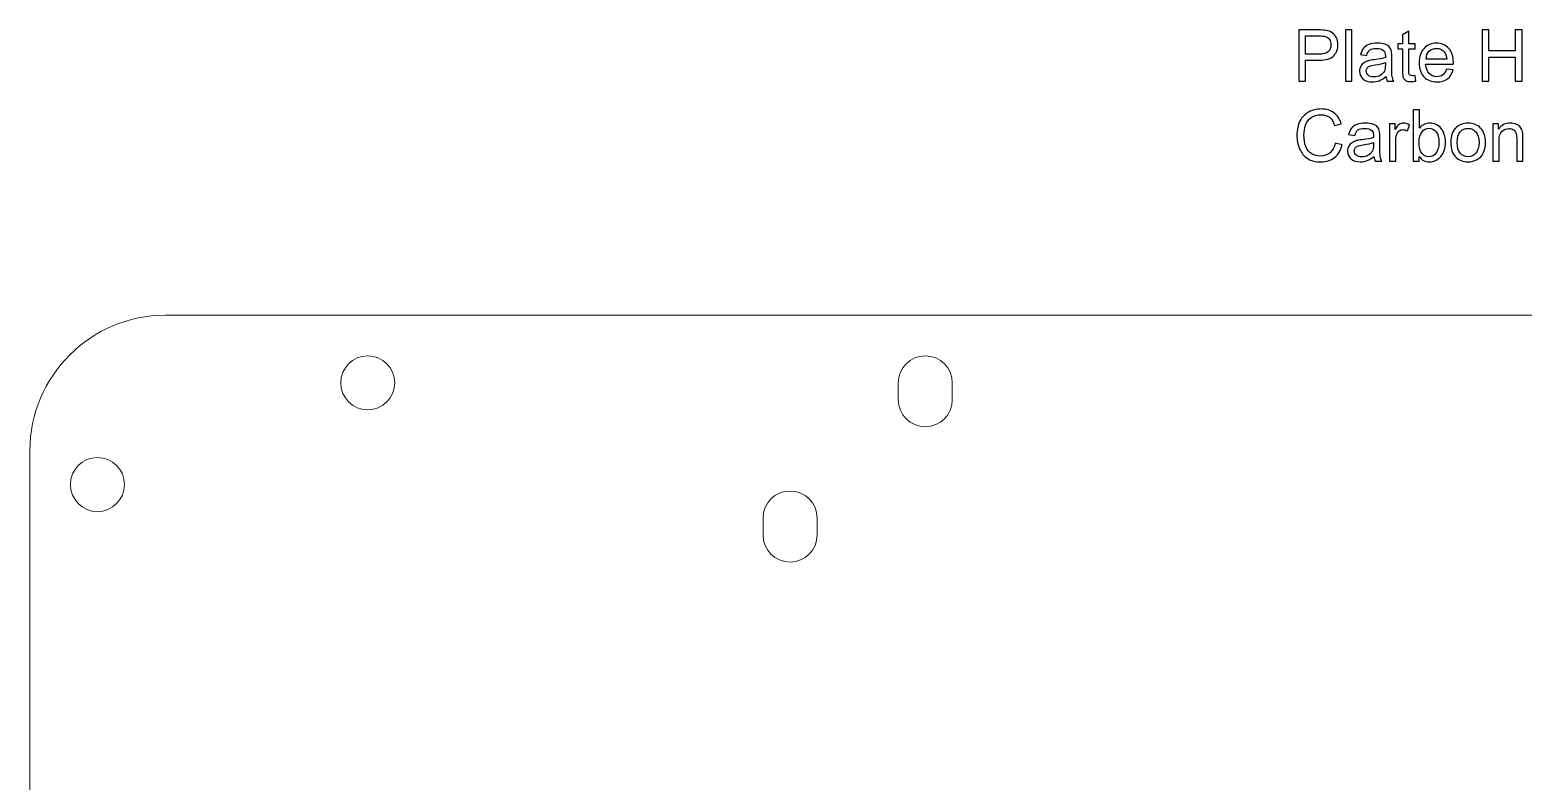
# Model space of a CAD drawing. Header units: millimetres. Extents: x -182 to 182, y -145 to 145.
# Drawn here: x 1.7 to 90.1, y -25 to 19.5 of the extents above; entities that cross this region are included whole.
import ezdxf

# ---------------------------------------------------------------- set-up
doc = ezdxf.new("R2010")
doc.units = ezdxf.units.MM
doc.header["$MEASUREMENT"] = 0
doc.layers.add('layer 1', color=7, linetype='Continuous')

msp = doc.modelspace()

# ---------------------------------------------------------------- linework, layer by layer
at = {"layer": 'layer 1', "color": 242}
for points, knots in [([(76.8015, 16.4224), (76.8015, 16.4224), (76.8015, 19.4534), (76.8015, 19.4534), (76.8015, 19.4534), (76.8015, 19.4534), (77.9459, 19.4534), (77.9459, 19.4534), (77.9459, 19.4534), (78.1469, 19.4534), (78.3008, 19.4436), (78.4073, 19.4245), (78.4073, 19.4245), (78.5562, 19.3998), (78.681, 19.3525), (78.7819, 19.2834), (78.7819, 19.2834), (78.8828, 19.2136), (78.964, 19.1162), (79.0254, 18.9913), (79.0254, 18.9913), (79.0867, 18.8664), (79.1171, 18.7288), (79.1171, 18.5786), (79.1171, 18.5786), (79.1171, 18.3217), (79.0352, 18.1037), (78.8708, 17.9259), (78.8708, 17.9259), (78.7072, 17.7474), (78.4101, 17.6585), (77.9811, 17.6585), (77.9811, 17.6585), (77.9811, 17.6585), (77.2036, 17.6585), (77.2036, 17.6585), (77.2036, 17.6585), (77.2036, 17.6585), (77.2036, 16.4224), (77.2036, 16.4224), (77.2036, 16.4224), (77.2036, 16.4224), (76.8015, 16.4224), (76.8015, 16.4224)], [0, 0, 0, 0, 0.0833333, 0.0833333, 0.0833333, 0.0833333, 0.1666667, 0.1666667, 0.1666667, 0.1666667, 0.25, 0.25, 0.25, 0.25, 0.3333333, 0.3333333, 0.3333333, 0.3333333, 0.4166667, 0.4166667, 0.4166667, 0.4166667, 0.5, 0.5, 0.5, 0.5, 0.5833333, 0.5833333, 0.5833333, 0.5833333, 0.6666667, 0.6666667, 0.6666667, 0.6666667, 0.75, 0.75, 0.75, 0.75, 0.8333333, 0.8333333, 0.8333333, 0.8333333, 1, 1, 1, 1]), ([(79.57, 16.4224), (79.57, 16.4224), (79.57, 19.4534), (79.57, 19.4534), (79.57, 19.4534), (79.57, 19.4534), (79.9426, 19.4534), (79.9426, 19.4534), (79.9426, 19.4534), (79.9426, 19.4534), (79.9426, 16.4224), (79.9426, 16.4224), (79.9426, 16.4224), (79.9426, 16.4224), (79.57, 16.4224), (79.57, 16.4224)], [0, 0, 0, 0, 0.2, 0.2, 0.2, 0.2, 0.4, 0.4, 0.4, 0.4, 0.6, 0.6, 0.6, 0.6, 1, 1, 1, 1]), ([(87.6437, 16.4224), (87.6437, 16.4224), (87.6437, 19.4534), (87.6437, 19.4534), (87.6437, 19.4534), (87.6437, 19.4534), (88.0459, 19.4534), (88.0459, 19.4534), (88.0459, 19.4534), (88.0459, 19.4534), (88.0459, 18.2046), (88.0459, 18.2046), (88.0459, 18.2046), (88.0459, 18.2046), (89.6122, 18.2046), (89.6122, 18.2046), (89.6122, 18.2046), (89.6122, 18.2046), (89.6122, 19.4534), (89.6122, 19.4534), (89.6122, 19.4534), (89.6122, 19.4534), (90.0143, 19.4534), (90.0143, 19.4534), (90.0143, 19.4534), (90.0143, 19.4534), (90.0143, 16.4224), (90.0143, 16.4224), (90.0143, 16.4224), (90.0143, 16.4224), (89.6122, 16.4224), (89.6122, 16.4224), (89.6122, 16.4224), (89.6122, 16.4224), (89.6122, 17.849), (89.6122, 17.849), (89.6122, 17.849), (89.6122, 17.849), (88.0459, 17.849), (88.0459, 17.849), (88.0459, 17.849), (88.0459, 17.849), (88.0459, 16.4224), (88.0459, 16.4224), (88.0459, 16.4224), (88.0459, 16.4224), (87.6437, 16.4224), (87.6437, 16.4224)], [0, 0, 0, 0, 0.0769231, 0.0769231, 0.0769231, 0.0769231, 0.1538462, 0.1538462, 0.1538462, 0.1538462, 0.2307692, 0.2307692, 0.2307692, 0.2307692, 0.3076923, 0.3076923, 0.3076923, 0.3076923, 0.3846154, 0.3846154, 0.3846154, 0.3846154, 0.4615385, 0.4615385, 0.4615385, 0.4615385, 0.5384615, 0.5384615, 0.5384615, 0.5384615, 0.6153846, 0.6153846, 0.6153846, 0.6153846, 0.6923077, 0.6923077, 0.6923077, 0.6923077, 0.7692308, 0.7692308, 0.7692308, 0.7692308, 0.8461538, 0.8461538, 0.8461538, 0.8461538, 1, 1, 1, 1]), ([(77.2036, 18.0141), (77.2036, 18.0141), (77.9868, 18.0141), (77.9868, 18.0141), (77.9868, 18.0141), (78.2464, 18.0141), (78.4299, 18.0621), (78.5392, 18.1588), (78.5392, 18.1588), (78.6479, 18.2554), (78.7022, 18.3909), (78.7022, 18.5666), (78.7022, 18.5666), (78.7022, 18.6929), (78.6705, 18.8015), (78.6063, 18.8918), (78.6063, 18.8918), (78.5421, 18.9821), (78.4574, 19.0421), (78.353, 19.071), (78.353, 19.071), (78.2852, 19.0887), (78.1604, 19.0978), (77.979, 19.0978), (77.979, 19.0978), (77.979, 19.0978), (77.2036, 19.0978), (77.2036, 19.0978), (77.2036, 19.0978), (77.2036, 19.0978), (77.2036, 18.0141), (77.2036, 18.0141)], [0, 0, 0, 0, 0.1111111, 0.1111111, 0.1111111, 0.1111111, 0.2222222, 0.2222222, 0.2222222, 0.2222222, 0.3333333, 0.3333333, 0.3333333, 0.3333333, 0.4444444, 0.4444444, 0.4444444, 0.4444444, 0.5555556, 0.5555556, 0.5555556, 0.5555556, 0.6666667, 0.6666667, 0.6666667, 0.6666667, 0.7777778, 0.7777778, 0.7777778, 0.7777778, 1, 1, 1, 1]), ([(81.9541, 16.6976), (81.8158, 16.5797), (81.6824, 16.4972), (81.5547, 16.4485), (81.5547, 16.4485), (81.427, 16.3998), (81.2902, 16.3758), (81.1434, 16.3758), (81.1434, 16.3758), (80.9021, 16.3758), (80.7166, 16.4344), (80.5867, 16.5522), (80.5867, 16.5522), (80.4569, 16.6693), (80.392, 16.8196), (80.392, 17.0024), (80.392, 17.0024), (80.392, 17.1096), (80.4167, 17.2077), (80.4654, 17.2966), (80.4654, 17.2966), (80.5148, 17.3855), (80.579, 17.456), (80.658, 17.5097), (80.658, 17.5097), (80.7377, 17.5633), (80.8266, 17.6042), (80.9261, 17.6317), (80.9261, 17.6317), (80.9995, 17.6508), (81.1102, 17.6691), (81.2577, 17.6875), (81.2577, 17.6875), (81.5583, 17.7227), (81.7805, 17.7658), (81.9223, 17.8152), (81.9223, 17.8152), (81.9237, 17.866), (81.9245, 17.8984), (81.9245, 17.9118), (81.9245, 17.9118), (81.9245, 18.0628), (81.8892, 18.1693), (81.8186, 18.2314), (81.8186, 18.2314), (81.7234, 18.3154), (81.5816, 18.357), (81.3939, 18.357), (81.3939, 18.357), (81.2182, 18.357), (81.0884, 18.326), (81.0051, 18.2646), (81.0051, 18.2646), (80.9212, 18.2032), (80.8598, 18.0946), (80.8196, 17.9379), (80.8196, 17.9379), (80.8196, 17.9379), (80.4555, 17.9887), (80.4555, 17.9887), (80.4555, 17.9887), (80.4887, 18.1446), (80.543, 18.2709), (80.6192, 18.3669), (80.6192, 18.3669), (80.6954, 18.4629), (80.8055, 18.5362), (80.9494, 18.5884), (80.9494, 18.5884), (81.0926, 18.6399), (81.2598, 18.666), (81.4489, 18.666), (81.4489, 18.666), (81.6366, 18.666), (81.7897, 18.6442), (81.9075, 18.5997), (81.9075, 18.5997), (82.0246, 18.5553), (82.1114, 18.5002), (82.1665, 18.4332), (82.1665, 18.4332), (82.2215, 18.3662), (82.2603, 18.2815), (82.2829, 18.1792), (82.2829, 18.1792), (82.2949, 18.1157), (82.3012, 18.0014), (82.3012, 17.837), (82.3012, 17.837), (82.3012, 17.837), (82.3012, 17.3431), (82.3012, 17.3431), (82.3012, 17.3431), (82.3012, 16.9981), (82.309, 16.7801), (82.3245, 16.6877), (82.3245, 16.6877), (82.3393, 16.5953), (82.3704, 16.5071), (82.4155, 16.4224), (82.4155, 16.4224), (82.4155, 16.4224), (82.0261, 16.4224), (82.0261, 16.4224), (82.0261, 16.4224), (81.9887, 16.5007), (81.9647, 16.5924), (81.9541, 16.6976)], [0, 0, 0, 0, 0.0357143, 0.0357143, 0.0357143, 0.0357143, 0.0714286, 0.0714286, 0.0714286, 0.0714286, 0.1071429, 0.1071429, 0.1071429, 0.1071429, 0.1428571, 0.1428571, 0.1428571, 0.1428571, 0.1785714, 0.1785714, 0.1785714, 0.1785714, 0.2142857, 0.2142857, 0.2142857, 0.2142857, 0.25, 0.25, 0.25, 0.25, 0.2857143, 0.2857143, 0.2857143, 0.2857143, 0.3214286, 0.3214286, 0.3214286, 0.3214286, 0.3571429, 0.3571429, 0.3571429, 0.3571429, 0.3928571, 0.3928571, 0.3928571, 0.3928571, 0.4285714, 0.4285714, 0.4285714, 0.4285714, 0.4642857, 0.4642857, 0.4642857, 0.4642857, 0.5, 0.5, 0.5, 0.5, 0.5357143, 0.5357143, 0.5357143, 0.5357143, 0.5714286, 0.5714286, 0.5714286, 0.5714286, 0.6071429, 0.6071429, 0.6071429, 0.6071429, 0.6428571, 0.6428571, 0.6428571, 0.6428571, 0.6785714, 0.6785714, 0.6785714, 0.6785714, 0.7142857, 0.7142857, 0.7142857, 0.7142857, 0.75, 0.75, 0.75, 0.75, 0.7857143, 0.7857143, 0.7857143, 0.7857143, 0.8214286, 0.8214286, 0.8214286, 0.8214286, 0.8571429, 0.8571429, 0.8571429, 0.8571429, 0.8928571, 0.8928571, 0.8928571, 0.8928571, 0.9285714, 0.9285714, 0.9285714, 0.9285714, 1, 1, 1, 1]), ([(83.682, 16.7547), (83.682, 16.7547), (83.7328, 16.4259), (83.7328, 16.4259), (83.7328, 16.4259), (83.6283, 16.4041), (83.5345, 16.3928), (83.4527, 16.3928), (83.4527, 16.3928), (83.3179, 16.3928), (83.2135, 16.4139), (83.1387, 16.457), (83.1387, 16.457), (83.0646, 16.5), (83.0124, 16.5557), (82.9821, 16.6256), (82.9821, 16.6256), (82.9517, 16.6954), (82.9369, 16.8422), (82.9369, 17.0659), (82.9369, 17.0659), (82.9369, 17.0659), (82.9369, 18.3316), (82.9369, 18.3316), (82.9369, 18.3316), (82.9369, 18.3316), (82.6617, 18.3316), (82.6617, 18.3316), (82.6617, 18.3316), (82.6617, 18.3316), (82.6617, 18.6195), (82.6617, 18.6195), (82.6617, 18.6195), (82.6617, 18.6195), (82.9369, 18.6195), (82.9369, 18.6195), (82.9369, 18.6195), (82.9369, 18.6195), (82.9369, 19.1628), (82.9369, 19.1628), (82.9369, 19.1628), (82.9369, 19.1628), (83.3094, 19.3864), (83.3094, 19.3864), (83.3094, 19.3864), (83.3094, 19.3864), (83.3094, 18.6195), (83.3094, 18.6195), (83.3094, 18.6195), (83.3094, 18.6195), (83.682, 18.6195), (83.682, 18.6195), (83.682, 18.6195), (83.682, 18.6195), (83.682, 18.3316), (83.682, 18.3316), (83.682, 18.3316), (83.682, 18.3316), (83.3094, 18.3316), (83.3094, 18.3316), (83.3094, 18.3316), (83.3094, 18.3316), (83.3094, 17.0447), (83.3094, 17.0447), (83.3094, 17.0447), (83.3094, 16.9382), (83.3158, 16.8697), (83.3292, 16.8394), (83.3292, 16.8394), (83.3419, 16.809), (83.363, 16.7851), (83.3927, 16.7667), (83.3927, 16.7667), (83.4223, 16.7491), (83.4646, 16.7399), (83.5197, 16.7399), (83.5197, 16.7399), (83.5606, 16.7399), (83.6149, 16.7448), (83.682, 16.7547)], [0, 0, 0, 0, 0.047619, 0.047619, 0.047619, 0.047619, 0.0952381, 0.0952381, 0.0952381, 0.0952381, 0.1428571, 0.1428571, 0.1428571, 0.1428571, 0.1904762, 0.1904762, 0.1904762, 0.1904762, 0.2380952, 0.2380952, 0.2380952, 0.2380952, 0.2857143, 0.2857143, 0.2857143, 0.2857143, 0.3333333, 0.3333333, 0.3333333, 0.3333333, 0.3809524, 0.3809524, 0.3809524, 0.3809524, 0.4285714, 0.4285714, 0.4285714, 0.4285714, 0.4761905, 0.4761905, 0.4761905, 0.4761905, 0.5238095, 0.5238095, 0.5238095, 0.5238095, 0.5714286, 0.5714286, 0.5714286, 0.5714286, 0.6190476, 0.6190476, 0.6190476, 0.6190476, 0.6666667, 0.6666667, 0.6666667, 0.6666667, 0.7142857, 0.7142857, 0.7142857, 0.7142857, 0.7619048, 0.7619048, 0.7619048, 0.7619048, 0.8095238, 0.8095238, 0.8095238, 0.8095238, 0.8571429, 0.8571429, 0.8571429, 0.8571429, 0.9047619, 0.9047619, 0.9047619, 0.9047619, 1, 1, 1, 1]), ([(85.5482, 17.1336), (85.5482, 17.1336), (85.9334, 17.0828), (85.9334, 17.0828), (85.9334, 17.0828), (85.8734, 16.8591), (85.7613, 16.6849), (85.5976, 16.5614), (85.5976, 16.5614), (85.4339, 16.4379), (85.225, 16.3758), (84.9703, 16.3758), (84.9703, 16.3758), (84.65, 16.3758), (84.396, 16.4746), (84.2083, 16.6722), (84.2083, 16.6722), (84.0207, 16.869), (83.9268, 17.1463), (83.9268, 17.5026), (83.9268, 17.5026), (83.9268, 17.8709), (84.0214, 18.1573), (84.2112, 18.3605), (84.2112, 18.3605), (84.401, 18.5644), (84.6472, 18.666), (84.9499, 18.666), (84.9499, 18.666), (85.2427, 18.666), (85.4819, 18.5666), (85.6674, 18.3669), (85.6674, 18.3669), (85.853, 18.1672), (85.9461, 17.8864), (85.9461, 17.5245), (85.9461, 17.5245), (85.9461, 17.5026), (85.9454, 17.4694), (85.944, 17.4257), (85.944, 17.4257), (85.944, 17.4257), (84.3078, 17.4257), (84.3078, 17.4257), (84.3078, 17.4257), (84.3219, 17.1851), (84.3897, 17.0002), (84.5124, 16.8725), (84.5124, 16.8725), (84.6345, 16.7448), (84.7876, 16.6806), (84.9703, 16.6806), (84.9703, 16.6806), (85.1065, 16.6806), (85.2229, 16.7166), (85.3189, 16.7886), (85.3189, 16.7886), (85.4155, 16.8605), (85.4917, 16.9756), (85.5482, 17.1336)], [0, 0, 0, 0, 0.0625, 0.0625, 0.0625, 0.0625, 0.125, 0.125, 0.125, 0.125, 0.1875, 0.1875, 0.1875, 0.1875, 0.25, 0.25, 0.25, 0.25, 0.3125, 0.3125, 0.3125, 0.3125, 0.375, 0.375, 0.375, 0.375, 0.4375, 0.4375, 0.4375, 0.4375, 0.5, 0.5, 0.5, 0.5, 0.5625, 0.5625, 0.5625, 0.5625, 0.625, 0.625, 0.625, 0.625, 0.6875, 0.6875, 0.6875, 0.6875, 0.75, 0.75, 0.75, 0.75, 0.8125, 0.8125, 0.8125, 0.8125, 0.875, 0.875, 0.875, 0.875, 1, 1, 1, 1]), ([(84.329, 17.7305), (84.329, 17.7305), (85.5524, 17.7305), (85.5524, 17.7305), (85.5524, 17.7305), (85.5362, 17.9153), (85.4889, 18.0536), (85.412, 18.1461), (85.412, 18.1461), (85.2942, 18.2893), (85.1404, 18.3613), (84.952, 18.3613), (84.952, 18.3613), (84.7813, 18.3613), (84.638, 18.3041), (84.5216, 18.1898), (84.5216, 18.1898), (84.4059, 18.0755), (84.3417, 17.9224), (84.329, 17.7305)], [0, 0, 0, 0, 0.1666667, 0.1666667, 0.1666667, 0.1666667, 0.3333333, 0.3333333, 0.3333333, 0.3333333, 0.5, 0.5, 0.5, 0.5, 0.6666667, 0.6666667, 0.6666667, 0.6666667, 1, 1, 1, 1]), ([(81.9245, 17.5231), (81.789, 17.468), (81.5858, 17.4215), (81.3149, 17.3834), (81.3149, 17.3834), (81.161, 17.3615), (81.0524, 17.3368), (80.9889, 17.3093), (80.9889, 17.3093), (80.9254, 17.2818), (80.8767, 17.2415), (80.8421, 17.1893), (80.8421, 17.1893), (80.8076, 17.1364), (80.7899, 17.0779), (80.7899, 17.0129), (80.7899, 17.0129), (80.7899, 16.9149), (80.8273, 16.8323), (80.9028, 16.7667), (80.9028, 16.7667), (80.9783, 16.7011), (81.0884, 16.6679), (81.233, 16.6679), (81.233, 16.6679), (81.3762, 16.6679), (81.5039, 16.699), (81.6161, 16.7618), (81.6161, 16.7618), (81.7276, 16.8239), (81.8102, 16.9092), (81.8624, 17.0172), (81.8624, 17.0172), (81.9026, 17.1011), (81.9223, 17.2246), (81.9223, 17.3876), (81.9223, 17.3876), (81.9223, 17.3876), (81.9245, 17.5231), (81.9245, 17.5231)], [0, 0, 0, 0, 0.0909091, 0.0909091, 0.0909091, 0.0909091, 0.1818182, 0.1818182, 0.1818182, 0.1818182, 0.2727273, 0.2727273, 0.2727273, 0.2727273, 0.3636364, 0.3636364, 0.3636364, 0.3636364, 0.4545455, 0.4545455, 0.4545455, 0.4545455, 0.5454545, 0.5454545, 0.5454545, 0.5454545, 0.6363636, 0.6363636, 0.6363636, 0.6363636, 0.7272727, 0.7272727, 0.7272727, 0.7272727, 0.8181818, 0.8181818, 0.8181818, 0.8181818, 1, 1, 1, 1]), ([(78.9604, 12.7564), (78.9604, 12.7564), (79.3626, 12.6548), (79.3626, 12.6548), (79.3626, 12.6548), (79.2787, 12.3253), (79.1277, 12.0748), (78.9096, 11.9019), (78.9096, 11.9019), (78.6916, 11.7291), (78.4249, 11.6423), (78.1096, 11.6423), (78.1096, 11.6423), (77.7836, 11.6423), (77.5183, 11.7086), (77.3137, 11.842), (77.3137, 11.842), (77.1091, 11.9746), (76.9539, 12.1672), (76.8473, 12.4191), (76.8473, 12.4191), (76.7408, 12.6717), (76.6872, 12.9419), (76.6872, 13.2312), (76.6872, 13.2312), (76.6872, 13.5466), (76.7471, 13.8217), (76.8678, 14.0567), (76.8678, 14.0567), (76.9884, 14.2916), (77.1599, 14.4701), (77.3821, 14.5922), (77.3821, 14.5922), (77.6044, 14.7143), (77.8492, 14.7749), (78.1159, 14.7749), (78.1159, 14.7749), (78.4193, 14.7749), (78.674, 14.698), (78.88, 14.5435), (78.88, 14.5435), (79.0867, 14.389), (79.2307, 14.1724), (79.3118, 13.893), (79.3118, 13.893), (79.3118, 13.893), (78.9181, 13.7999), (78.9181, 13.7999), (78.9181, 13.7999), (78.8483, 14.02), (78.746, 14.1809), (78.6126, 14.2811), (78.6126, 14.2811), (78.4793, 14.382), (78.3113, 14.432), (78.1088, 14.432), (78.1088, 14.432), (77.8767, 14.432), (77.682, 14.3763), (77.5261, 14.2648), (77.5261, 14.2648), (77.3701, 14.1534), (77.2601, 14.0031), (77.1973, 13.8154), (77.1973, 13.8154), (77.1338, 13.627), (77.102, 13.433), (77.102, 13.2333), (77.102, 13.2333), (77.102, 12.9758), (77.1394, 12.7507), (77.2142, 12.5588), (77.2142, 12.5588), (77.289, 12.3662), (77.4054, 12.223), (77.5635, 12.1277), (77.5635, 12.1277), (77.7215, 12.0325), (77.8922, 11.9852), (78.0764, 11.9852), (78.0764, 11.9852), (78.3008, 11.9852), (78.4898, 12.0501), (78.6451, 12.1792), (78.6451, 12.1792), (78.8003, 12.309), (78.9054, 12.501), (78.9604, 12.7564)], [0, 0, 0, 0, 0.0434783, 0.0434783, 0.0434783, 0.0434783, 0.0869565, 0.0869565, 0.0869565, 0.0869565, 0.1304348, 0.1304348, 0.1304348, 0.1304348, 0.173913, 0.173913, 0.173913, 0.173913, 0.2173913, 0.2173913, 0.2173913, 0.2173913, 0.2608696, 0.2608696, 0.2608696, 0.2608696, 0.3043478, 0.3043478, 0.3043478, 0.3043478, 0.3478261, 0.3478261, 0.3478261, 0.3478261, 0.3913043, 0.3913043, 0.3913043, 0.3913043, 0.4347826, 0.4347826, 0.4347826, 0.4347826, 0.4782609, 0.4782609, 0.4782609, 0.4782609, 0.5217391, 0.5217391, 0.5217391, 0.5217391, 0.5652174, 0.5652174, 0.5652174, 0.5652174, 0.6086957, 0.6086957, 0.6086957, 0.6086957, 0.6521739, 0.6521739, 0.6521739, 0.6521739, 0.6956522, 0.6956522, 0.6956522, 0.6956522, 0.7391304, 0.7391304, 0.7391304, 0.7391304, 0.7826087, 0.7826087, 0.7826087, 0.7826087, 0.826087, 0.826087, 0.826087, 0.826087, 0.8695652, 0.8695652, 0.8695652, 0.8695652, 0.9130435, 0.9130435, 0.9130435, 0.9130435, 1, 1, 1, 1]), ([(83.919, 11.6931), (83.919, 11.6931), (83.5719, 11.6931), (83.5719, 11.6931), (83.5719, 11.6931), (83.5719, 11.6931), (83.5719, 14.7241), (83.5719, 14.7241), (83.5719, 14.7241), (83.5719, 14.7241), (83.9444, 14.7241), (83.9444, 14.7241), (83.9444, 14.7241), (83.9444, 14.7241), (83.9444, 13.6425), (83.9444, 13.6425), (83.9444, 13.6425), (84.1017, 13.8387), (84.3021, 13.9367), (84.5462, 13.9367), (84.5462, 13.9367), (84.681, 13.9367), (84.8094, 13.9099), (84.93, 13.8556), (84.93, 13.8556), (85.0507, 13.8013), (85.1495, 13.7244), (85.2278, 13.6263), (85.2278, 13.6263), (85.3054, 13.5275), (85.3668, 13.409), (85.4105, 13.27), (85.4105, 13.27), (85.455, 13.1317), (85.4768, 12.9828), (85.4768, 12.8248), (85.4768, 12.8248), (85.4768, 12.4494), (85.3837, 12.1588), (85.1982, 11.9542), (85.1982, 11.9542), (85.0119, 11.7488), (84.7889, 11.6465), (84.5286, 11.6465), (84.5286, 11.6465), (84.2697, 11.6465), (84.0665, 11.7545), (83.919, 11.9697), (83.919, 11.9697), (83.919, 11.9697), (83.919, 11.6931), (83.919, 11.6931)], [0, 0, 0, 0, 0.0714286, 0.0714286, 0.0714286, 0.0714286, 0.1428571, 0.1428571, 0.1428571, 0.1428571, 0.2142857, 0.2142857, 0.2142857, 0.2142857, 0.2857143, 0.2857143, 0.2857143, 0.2857143, 0.3571429, 0.3571429, 0.3571429, 0.3571429, 0.4285714, 0.4285714, 0.4285714, 0.4285714, 0.5, 0.5, 0.5, 0.5, 0.5714286, 0.5714286, 0.5714286, 0.5714286, 0.6428571, 0.6428571, 0.6428571, 0.6428571, 0.7142857, 0.7142857, 0.7142857, 0.7142857, 0.7857143, 0.7857143, 0.7857143, 0.7857143, 0.8571429, 0.8571429, 0.8571429, 0.8571429, 1, 1, 1, 1]), ([(81.2471, 11.9683), (81.1088, 11.8504), (80.9754, 11.7679), (80.8477, 11.7192), (80.8477, 11.7192), (80.72, 11.6705), (80.5832, 11.6465), (80.4364, 11.6465), (80.4364, 11.6465), (80.1951, 11.6465), (80.0096, 11.7051), (79.8797, 11.8229), (79.8797, 11.8229), (79.7499, 11.94), (79.685, 12.0903), (79.685, 12.2731), (79.685, 12.2731), (79.685, 12.3803), (79.7097, 12.4784), (79.7584, 12.5673), (79.7584, 12.5673), (79.8078, 12.6562), (79.872, 12.7267), (79.951, 12.7804), (79.951, 12.7804), (80.0307, 12.834), (80.1196, 12.8749), (80.2191, 12.9024), (80.2191, 12.9024), (80.2925, 12.9215), (80.4032, 12.9398), (80.5507, 12.9582), (80.5507, 12.9582), (80.8513, 12.9934), (81.0735, 13.0365), (81.2153, 13.0859), (81.2153, 13.0859), (81.2167, 13.1367), (81.2175, 13.1691), (81.2175, 13.1825), (81.2175, 13.1825), (81.2175, 13.3335), (81.1822, 13.44), (81.1116, 13.5021), (81.1116, 13.5021), (81.0164, 13.5861), (80.8746, 13.6277), (80.6869, 13.6277), (80.6869, 13.6277), (80.5112, 13.6277), (80.3814, 13.5967), (80.2981, 13.5353), (80.2981, 13.5353), (80.2142, 13.4739), (80.1528, 13.3653), (80.1126, 13.2086), (80.1126, 13.2086), (80.1126, 13.2086), (79.7485, 13.2594), (79.7485, 13.2594), (79.7485, 13.2594), (79.7817, 13.4153), (79.836, 13.5416), (79.9122, 13.6376), (79.9122, 13.6376), (79.9884, 13.7336), (80.0985, 13.8069), (80.2424, 13.8591), (80.2424, 13.8591), (80.3856, 13.9106), (80.5528, 13.9367), (80.7419, 13.9367), (80.7419, 13.9367), (80.9296, 13.9367), (81.0827, 13.9149), (81.2005, 13.8704), (81.2005, 13.8704), (81.3176, 13.826), (81.4044, 13.7709), (81.4595, 13.7039), (81.4595, 13.7039), (81.5145, 13.6369), (81.5533, 13.5522), (81.5759, 13.4499), (81.5759, 13.4499), (81.5879, 13.3864), (81.5942, 13.2721), (81.5942, 13.1077), (81.5942, 13.1077), (81.5942, 13.1077), (81.5942, 12.6138), (81.5942, 12.6138), (81.5942, 12.6138), (81.5942, 12.2688), (81.602, 12.0508), (81.6175, 11.9584), (81.6175, 11.9584), (81.6323, 11.866), (81.6634, 11.7778), (81.7085, 11.6931), (81.7085, 11.6931), (81.7085, 11.6931), (81.3191, 11.6931), (81.3191, 11.6931), (81.3191, 11.6931), (81.2817, 11.7714), (81.2577, 11.8631), (81.2471, 11.9683)], [0, 0, 0, 0, 0.0357143, 0.0357143, 0.0357143, 0.0357143, 0.0714286, 0.0714286, 0.0714286, 0.0714286, 0.1071429, 0.1071429, 0.1071429, 0.1071429, 0.1428571, 0.1428571, 0.1428571, 0.1428571, 0.1785714, 0.1785714, 0.1785714, 0.1785714, 0.2142857, 0.2142857, 0.2142857, 0.2142857, 0.25, 0.25, 0.25, 0.25, 0.2857143, 0.2857143, 0.2857143, 0.2857143, 0.3214286, 0.3214286, 0.3214286, 0.3214286, 0.3571429, 0.3571429, 0.3571429, 0.3571429, 0.3928571, 0.3928571, 0.3928571, 0.3928571, 0.4285714, 0.4285714, 0.4285714, 0.4285714, 0.4642857, 0.4642857, 0.4642857, 0.4642857, 0.5, 0.5, 0.5, 0.5, 0.5357143, 0.5357143, 0.5357143, 0.5357143, 0.5714286, 0.5714286, 0.5714286, 0.5714286, 0.6071429, 0.6071429, 0.6071429, 0.6071429, 0.6428571, 0.6428571, 0.6428571, 0.6428571, 0.6785714, 0.6785714, 0.6785714, 0.6785714, 0.7142857, 0.7142857, 0.7142857, 0.7142857, 0.75, 0.75, 0.75, 0.75, 0.7857143, 0.7857143, 0.7857143, 0.7857143, 0.8214286, 0.8214286, 0.8214286, 0.8214286, 0.8571429, 0.8571429, 0.8571429, 0.8571429, 0.8928571, 0.8928571, 0.8928571, 0.8928571, 0.9285714, 0.9285714, 0.9285714, 0.9285714, 1, 1, 1, 1]), ([(82.1622, 11.6931), (82.1622, 11.6931), (82.1622, 13.8902), (82.1622, 13.8902), (82.1622, 13.8902), (82.1622, 13.8902), (82.4966, 13.8902), (82.4966, 13.8902), (82.4966, 13.8902), (82.4966, 13.8902), (82.4966, 13.5536), (82.4966, 13.5536), (82.4966, 13.5536), (82.582, 13.7096), (82.661, 13.8126), (82.7337, 13.862), (82.7337, 13.862), (82.8063, 13.9121), (82.8861, 13.9367), (82.9728, 13.9367), (82.9728, 13.9367), (83.0984, 13.9367), (83.2261, 13.8972), (83.356, 13.8189), (83.356, 13.8189), (83.356, 13.8189), (83.2233, 13.4753), (83.2233, 13.4753), (83.2233, 13.4753), (83.133, 13.5261), (83.0427, 13.5515), (82.9524, 13.5515), (82.9524, 13.5515), (82.8712, 13.5515), (82.7986, 13.5268), (82.7344, 13.4781), (82.7344, 13.4781), (82.6702, 13.4295), (82.6243, 13.3617), (82.5968, 13.2749), (82.5968, 13.2749), (82.5552, 13.143), (82.5347, 12.9984), (82.5347, 12.841), (82.5347, 12.841), (82.5347, 12.841), (82.5347, 11.6931), (82.5347, 11.6931), (82.5347, 11.6931), (82.5347, 11.6931), (82.1622, 11.6931), (82.1622, 11.6931)], [0, 0, 0, 0, 0.0714286, 0.0714286, 0.0714286, 0.0714286, 0.1428571, 0.1428571, 0.1428571, 0.1428571, 0.2142857, 0.2142857, 0.2142857, 0.2142857, 0.2857143, 0.2857143, 0.2857143, 0.2857143, 0.3571429, 0.3571429, 0.3571429, 0.3571429, 0.4285714, 0.4285714, 0.4285714, 0.4285714, 0.5, 0.5, 0.5, 0.5, 0.5714286, 0.5714286, 0.5714286, 0.5714286, 0.6428571, 0.6428571, 0.6428571, 0.6428571, 0.7142857, 0.7142857, 0.7142857, 0.7142857, 0.7857143, 0.7857143, 0.7857143, 0.7857143, 0.8571429, 0.8571429, 0.8571429, 0.8571429, 1, 1, 1, 1]), ([(83.9148, 12.8079), (83.9148, 12.5454), (83.9507, 12.3556), (84.022, 12.2385), (84.022, 12.2385), (84.1391, 12.0473), (84.2972, 11.9513), (84.4968, 11.9513), (84.4968, 11.9513), (84.6598, 11.9513), (84.8002, 12.0219), (84.9181, 12.163), (84.9181, 12.163), (85.0366, 12.3041), (85.0959, 12.5144), (85.0959, 12.7938), (85.0959, 12.7938), (85.0959, 13.0802), (85.0394, 13.2912), (84.9258, 13.4273), (84.9258, 13.4273), (84.8122, 13.5635), (84.6746, 13.632), (84.5138, 13.632), (84.5138, 13.632), (84.3508, 13.632), (84.2104, 13.5614), (84.0926, 13.4203), (84.0926, 13.4203), (83.974, 13.2792), (83.9148, 13.0753), (83.9148, 12.8079)], [0, 0, 0, 0, 0.1111111, 0.1111111, 0.1111111, 0.1111111, 0.2222222, 0.2222222, 0.2222222, 0.2222222, 0.3333333, 0.3333333, 0.3333333, 0.3333333, 0.4444444, 0.4444444, 0.4444444, 0.4444444, 0.5555556, 0.5555556, 0.5555556, 0.5555556, 0.6666667, 0.6666667, 0.6666667, 0.6666667, 0.7777778, 0.7777778, 0.7777778, 0.7777778, 1, 1, 1, 1]), ([(85.7908, 12.7916), (85.7908, 13.1973), (85.9037, 13.4979), (86.1302, 13.6933), (86.1302, 13.6933), (86.3186, 13.8556), (86.5493, 13.9367), (86.8209, 13.9367), (86.8209, 13.9367), (87.1222, 13.9367), (87.3691, 13.838), (87.561, 13.6404), (87.561, 13.6404), (87.7522, 13.4436), (87.8482, 13.1705), (87.8482, 12.8227), (87.8482, 12.8227), (87.8482, 12.5405), (87.8058, 12.3189), (87.7212, 12.1574), (87.7212, 12.1574), (87.6365, 11.9958), (87.513, 11.8702), (87.3508, 11.7806), (87.3508, 11.7806), (87.1892, 11.691), (87.0121, 11.6465), (86.8209, 11.6465), (86.8209, 11.6465), (86.5133, 11.6465), (86.2649, 11.7446), (86.0751, 11.9415), (86.0751, 11.9415), (85.8853, 12.1383), (85.7908, 12.4219), (85.7908, 12.7916)], [0, 0, 0, 0, 0.1, 0.1, 0.1, 0.1, 0.2, 0.2, 0.2, 0.2, 0.3, 0.3, 0.3, 0.3, 0.4, 0.4, 0.4, 0.4, 0.5, 0.5, 0.5, 0.5, 0.6, 0.6, 0.6, 0.6, 0.7, 0.7, 0.7, 0.7, 0.8, 0.8, 0.8, 0.8, 1, 1, 1, 1]), ([(86.1718, 12.7909), (86.1718, 12.5101), (86.2332, 12.2999), (86.3559, 12.1609), (86.3559, 12.1609), (86.4794, 12.0212), (86.6339, 11.9513), (86.8209, 11.9513), (86.8209, 11.9513), (87.0058, 11.9513), (87.1596, 12.0212), (87.283, 12.1616), (87.283, 12.1616), (87.4058, 12.302), (87.4672, 12.5158), (87.4672, 12.8029), (87.4672, 12.8029), (87.4672, 13.0739), (87.4051, 13.2792), (87.2816, 13.4182), (87.2816, 13.4182), (87.1582, 13.5579), (87.0043, 13.6277), (86.8209, 13.6277), (86.8209, 13.6277), (86.6339, 13.6277), (86.4794, 13.5586), (86.3559, 13.4196), (86.3559, 13.4196), (86.2332, 13.2806), (86.1718, 13.071), (86.1718, 12.7909)], [0, 0, 0, 0, 0.1111111, 0.1111111, 0.1111111, 0.1111111, 0.2222222, 0.2222222, 0.2222222, 0.2222222, 0.3333333, 0.3333333, 0.3333333, 0.3333333, 0.4444444, 0.4444444, 0.4444444, 0.4444444, 0.5555556, 0.5555556, 0.5555556, 0.5555556, 0.6666667, 0.6666667, 0.6666667, 0.6666667, 0.7777778, 0.7777778, 0.7777778, 0.7777778, 1, 1, 1, 1]), ([(88.2849, 11.6931), (88.2849, 11.6931), (88.2849, 13.8902), (88.2849, 13.8902), (88.2849, 13.8902), (88.2849, 13.8902), (88.6193, 13.8902), (88.6193, 13.8902), (88.6193, 13.8902), (88.6193, 13.8902), (88.6193, 13.5783), (88.6193, 13.5783), (88.6193, 13.5783), (88.7802, 13.8175), (89.013, 13.9367), (89.3171, 13.9367), (89.3171, 13.9367), (89.4498, 13.9367), (89.5711, 13.9128), (89.6819, 13.8655), (89.6819, 13.8655), (89.7927, 13.8182), (89.8759, 13.7554), (89.9309, 13.6785), (89.9309, 13.6785), (89.986, 13.6016), (90.0248, 13.5099), (90.0467, 13.4041), (90.0467, 13.4041), (90.0601, 13.3349), (90.0671, 13.2143), (90.0671, 13.0421), (90.0671, 13.0421), (90.0671, 13.0421), (90.0671, 11.6931), (90.0671, 11.6931), (90.0671, 11.6931), (90.0671, 11.6931), (89.6946, 11.6931), (89.6946, 11.6931), (89.6946, 11.6931), (89.6946, 11.6931), (89.6946, 13.028), (89.6946, 13.028), (89.6946, 13.028), (89.6946, 13.1797), (89.6805, 13.2933), (89.6515, 13.3681), (89.6515, 13.3681), (89.6226, 13.4429), (89.5711, 13.5028), (89.4977, 13.548), (89.4977, 13.548), (89.4244, 13.5924), (89.3376, 13.615), (89.2388, 13.615), (89.2388, 13.615), (89.0808, 13.615), (88.9446, 13.5649), (88.8296, 13.464), (88.8296, 13.464), (88.7146, 13.3638), (88.6574, 13.1726), (88.6574, 12.8918), (88.6574, 12.8918), (88.6574, 12.8918), (88.6574, 11.6931), (88.6574, 11.6931), (88.6574, 11.6931), (88.6574, 11.6931), (88.2849, 11.6931), (88.2849, 11.6931)], [0, 0, 0, 0, 0.0526316, 0.0526316, 0.0526316, 0.0526316, 0.1052632, 0.1052632, 0.1052632, 0.1052632, 0.1578947, 0.1578947, 0.1578947, 0.1578947, 0.2105263, 0.2105263, 0.2105263, 0.2105263, 0.2631579, 0.2631579, 0.2631579, 0.2631579, 0.3157895, 0.3157895, 0.3157895, 0.3157895, 0.3684211, 0.3684211, 0.3684211, 0.3684211, 0.4210526, 0.4210526, 0.4210526, 0.4210526, 0.4736842, 0.4736842, 0.4736842, 0.4736842, 0.5263158, 0.5263158, 0.5263158, 0.5263158, 0.5789474, 0.5789474, 0.5789474, 0.5789474, 0.6315789, 0.6315789, 0.6315789, 0.6315789, 0.6842105, 0.6842105, 0.6842105, 0.6842105, 0.7368421, 0.7368421, 0.7368421, 0.7368421, 0.7894737, 0.7894737, 0.7894737, 0.7894737, 0.8421053, 0.8421053, 0.8421053, 0.8421053, 0.8947368, 0.8947368, 0.8947368, 0.8947368, 1, 1, 1, 1]), ([(81.2175, 12.7938), (81.082, 12.7387), (80.8788, 12.6922), (80.6079, 12.6541), (80.6079, 12.6541), (80.454, 12.6322), (80.3454, 12.6075), (80.2819, 12.58), (80.2819, 12.58), (80.2184, 12.5525), (80.1697, 12.5122), (80.1351, 12.46), (80.1351, 12.46), (80.1006, 12.4071), (80.0829, 12.3486), (80.0829, 12.2836), (80.0829, 12.2836), (80.0829, 12.1856), (80.1203, 12.103), (80.1958, 12.0374), (80.1958, 12.0374), (80.2713, 11.9718), (80.3814, 11.9386), (80.526, 11.9386), (80.526, 11.9386), (80.6692, 11.9386), (80.7969, 11.9697), (80.9091, 12.0325), (80.9091, 12.0325), (81.0206, 12.0946), (81.1032, 12.1799), (81.1554, 12.2879), (81.1554, 12.2879), (81.1956, 12.3718), (81.2153, 12.4953), (81.2153, 12.6583), (81.2153, 12.6583), (81.2153, 12.6583), (81.2175, 12.7938), (81.2175, 12.7938)], [0, 0, 0, 0, 0.0909091, 0.0909091, 0.0909091, 0.0909091, 0.1818182, 0.1818182, 0.1818182, 0.1818182, 0.2727273, 0.2727273, 0.2727273, 0.2727273, 0.3636364, 0.3636364, 0.3636364, 0.3636364, 0.4545455, 0.4545455, 0.4545455, 0.4545455, 0.5454545, 0.5454545, 0.5454545, 0.5454545, 0.6363636, 0.6363636, 0.6363636, 0.6363636, 0.7272727, 0.7272727, 0.7272727, 0.7272727, 0.8181818, 0.8181818, 0.8181818, 0.8181818, 1, 1, 1, 1])]:
    msp.add_open_spline(points, degree=3, knots=knots, dxfattribs=at)
at = {"layer": 'layer 1', "color": 7, "lineweight": 9}
for points, knots in [([(1.6872, -49.4125), (1.6872, -49.4125), (1.6872, -5.4424), (1.6872, -5.4424), (1.6872, -5.4424), (1.6872, -1.0342), (5.2938, 2.5726), (9.7022, 2.5726), (9.7022, 2.5726), (9.7022, 2.5726), (173.6722, 2.5726), (173.6722, 2.5726), (173.6722, 2.5726), (178.0806, 2.5726), (181.6872, -1.0342), (181.6872, -5.4424), (181.6872, -5.4424), (181.6872, -5.4424), (181.6872, -49.4125), (181.6872, -49.4125), (181.6872, -49.4125), (181.6872, -53.8207), (178.0806, -57.4274), (173.6722, -57.4274), (173.6722, -57.4274), (173.6722, -57.4274), (9.7022, -57.4274), (9.7022, -57.4274), (9.7022, -57.4274), (5.2938, -57.4274), (1.6872, -53.8207), (1.6872, -49.4125)], [0, 0, 0, 0, 0.1111111, 0.1111111, 0.1111111, 0.1111111, 0.2222222, 0.2222222, 0.2222222, 0.2222222, 0.3333333, 0.3333333, 0.3333333, 0.3333333, 0.4444444, 0.4444444, 0.4444444, 0.4444444, 0.5555556, 0.5555556, 0.5555556, 0.5555556, 0.6666667, 0.6666667, 0.6666667, 0.6666667, 0.7777778, 0.7777778, 0.7777778, 0.7777778, 1, 1, 1, 1]), ([(20.0872, -1.4276), (20.0872, -0.544), (20.8036, 0.1724), (21.6872, 0.1724), (21.6872, 0.1724), (22.5708, 0.1724), (23.2872, -0.544), (23.2872, -1.4276), (23.2872, -1.4276), (23.2872, -2.3112), (22.5708, -3.0276), (21.6872, -3.0276), (21.6872, -3.0276), (20.8036, -3.0276), (20.0872, -2.3112), (20.0872, -1.4276)], [0, 0, 0, 0, 0.2, 0.2, 0.2, 0.2, 0.4, 0.4, 0.4, 0.4, 0.6, 0.6, 0.6, 0.6, 1, 1, 1, 1]), ([(54.6872, -4.0274), (53.8036, -4.0274), (53.0872, -3.311), (53.0872, -2.4274), (53.0872, -2.4274), (53.0872, -2.4274), (53.0872, -2.4192), (53.0872, -2.4192), (53.0872, -2.4192), (53.0872, -2.4192), (53.0872, -1.4356), (53.0872, -1.4356), (53.0872, -1.4356), (53.0872, -1.4356), (53.0872, -1.4274), (53.0872, -1.4274), (53.0872, -1.4274), (53.0872, -0.5438), (53.8036, 0.1726), (54.6872, 0.1726), (54.6872, 0.1726), (55.5708, 0.1726), (56.2872, -0.5438), (56.2872, -1.4274), (56.2872, -1.4274), (56.2872, -1.4274), (56.2872, -1.4356), (56.2872, -1.4356), (56.2872, -1.4356), (56.2872, -1.4356), (56.2872, -2.4192), (56.2872, -2.4192), (56.2872, -2.4192), (56.2872, -2.4192), (56.2872, -2.4274), (56.2872, -2.4274), (56.2872, -2.4274), (56.2872, -3.311), (55.5708, -4.0274), (54.6872, -4.0274)], [0, 0, 0, 0, 0.0909091, 0.0909091, 0.0909091, 0.0909091, 0.1818182, 0.1818182, 0.1818182, 0.1818182, 0.2727273, 0.2727273, 0.2727273, 0.2727273, 0.3636364, 0.3636364, 0.3636364, 0.3636364, 0.4545455, 0.4545455, 0.4545455, 0.4545455, 0.5454545, 0.5454545, 0.5454545, 0.5454545, 0.6363636, 0.6363636, 0.6363636, 0.6363636, 0.7272727, 0.7272727, 0.7272727, 0.7272727, 0.8181818, 0.8181818, 0.8181818, 0.8181818, 1, 1, 1, 1]), ([(4.0872, -7.4424), (4.0872, -6.5588), (4.8036, -5.8424), (5.6872, -5.8424), (5.6872, -5.8424), (6.5708, -5.8424), (7.2872, -6.5588), (7.2872, -7.4424), (7.2872, -7.4424), (7.2872, -8.326), (6.5708, -9.0424), (5.6872, -9.0424), (5.6872, -9.0424), (4.8036, -9.0424), (4.0872, -8.326), (4.0872, -7.4424)], [0, 0, 0, 0, 0.2, 0.2, 0.2, 0.2, 0.4, 0.4, 0.4, 0.4, 0.6, 0.6, 0.6, 0.6, 1, 1, 1, 1]), ([(46.6872, -12.0274), (45.8036, -12.0274), (45.0872, -11.311), (45.0872, -10.4274), (45.0872, -10.4274), (45.0872, -10.4274), (45.0872, -10.4192), (45.0872, -10.4192), (45.0872, -10.4192), (45.0872, -10.4192), (45.0872, -9.4356), (45.0872, -9.4356), (45.0872, -9.4356), (45.0872, -9.4356), (45.0872, -9.4274), (45.0872, -9.4274), (45.0872, -9.4274), (45.0872, -8.5438), (45.8036, -7.8274), (46.6872, -7.8274), (46.6872, -7.8274), (47.5708, -7.8274), (48.2872, -8.5438), (48.2872, -9.4274), (48.2872, -9.4274), (48.2872, -9.4274), (48.2872, -9.4356), (48.2872, -9.4356), (48.2872, -9.4356), (48.2872, -9.4356), (48.2872, -10.4192), (48.2872, -10.4192), (48.2872, -10.4192), (48.2872, -10.4192), (48.2872, -10.4274), (48.2872, -10.4274), (48.2872, -10.4274), (48.2872, -11.311), (47.5708, -12.0274), (46.6872, -12.0274)], [0, 0, 0, 0, 0.0909091, 0.0909091, 0.0909091, 0.0909091, 0.1818182, 0.1818182, 0.1818182, 0.1818182, 0.2727273, 0.2727273, 0.2727273, 0.2727273, 0.3636364, 0.3636364, 0.3636364, 0.3636364, 0.4545455, 0.4545455, 0.4545455, 0.4545455, 0.5454545, 0.5454545, 0.5454545, 0.5454545, 0.6363636, 0.6363636, 0.6363636, 0.6363636, 0.7272727, 0.7272727, 0.7272727, 0.7272727, 0.8181818, 0.8181818, 0.8181818, 0.8181818, 1, 1, 1, 1])]:
    msp.add_open_spline(points, degree=3, knots=knots, dxfattribs=at)

doc.saveas('drawing.dxf')
